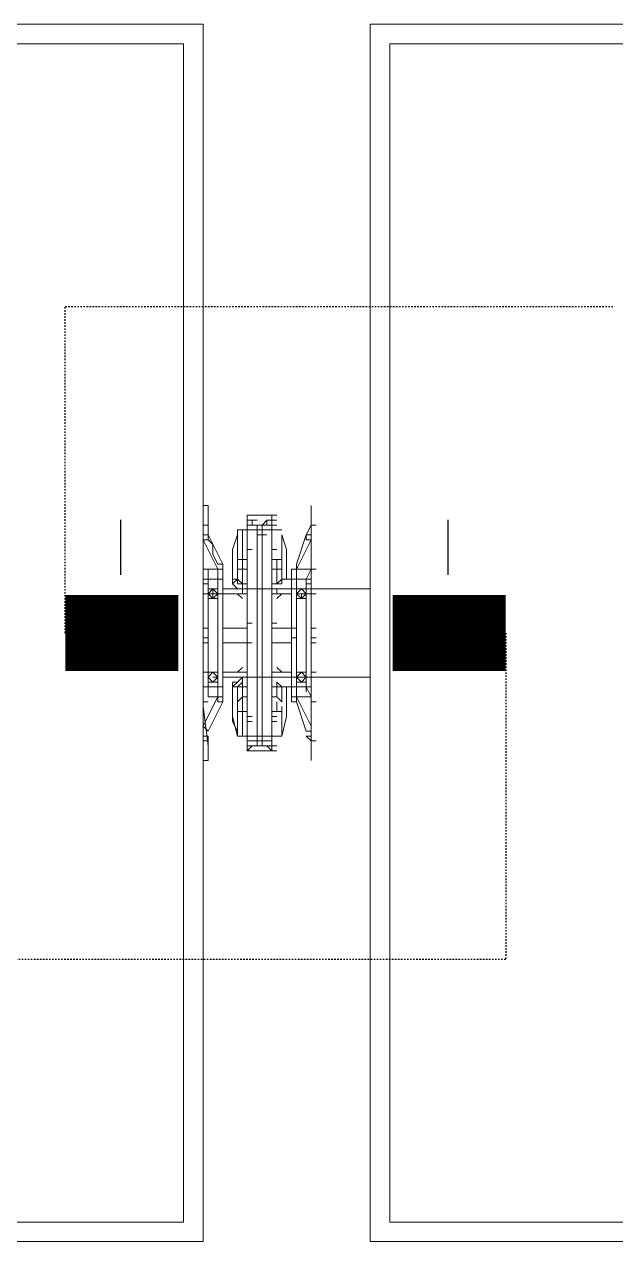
# Model space of a CAD drawing. Header units: feet. Extents: x -327 to 55127, y -2634 to 4121.
# Drawn here: x 5011.3 to 5050.3, y 3657.8 to 3738.1 of the extents above; entities that cross this region are included whole.
import ezdxf

# ---------------------------------------------------------------- set-up
doc = ezdxf.new("R2010")
doc.units = ezdxf.units.FT
doc.header["$MEASUREMENT"] = 0
doc.linetypes.add('HIDDEN', pattern=[0.375, 0.25, -0.125])
for name, color, linetype in [('E-HARN-COMP', 8, 'Continuous'), ('E-TRNK-CABL-NEG', 6, 'HIDDEN'), ('Polarity-Text', 7, 'Continuous')]:
    doc.layers.add(name, color=color, linetype=linetype)

# ---------------------------------------------------------------- blocks, each defined once
blk = doc.blocks.new('A$C47dfd34d')
at = {"lineweight": 5}
for points in [[(4.0715, 0.41332), (2.21824, 0.41332)], [(5.98142, 0.41332), (4.12817, 0.41332)], [(4.0765, 0.21999), (4.0765, 0.21832), (4.0765, 0.21999), (4.07483, 0.21832), (4.07483, 0.21999), (4.07483, 0.21832), (4.0765, 0.21999), (4.0765, 0.22166), (4.07483, 0.22166), (4.0765, 0.22166), (4.0765, 0.21999), (4.07483, 0.21999), (4.0765, 0.21999), (4.07483, 0.21999), (4.0765, 0.21999), (4.07483, 0.21999), (4.0765, 0.21999), (4.07483, 0.21999), (4.0765, 0.21999), (4.07483, 0.21999), (4.0765, 0.21999), (4.07483, 0.21999), (4.0765, 0.21999), (4.07483, 0.21999), (4.0765, 0.21999), (4.07483, 0.21999), (4.0765, 0.21999), (4.07483, 0.21999), (4.0765, 0.21999), (4.07483, 0.21999), (4.0765, 0.21999), (4.0765, 0.22166), (4.07483, 0.22166), (4.07317, 0.22166), (4.07317, 0.21999), (4.07317, 0.22166), (4.07483, 0.22166), (4.0765, 0.22166), (4.0765, 0.21999), (4.07483, 0.21999), (4.07317, 0.21999), (4.07317, 0.22166), (4.07483, 0.22166), (4.07317, 0.22166), (4.07317, 0.21999), (4.07483, 0.21999), (4.07483, 0.21832), (4.0765, 0.21999), (4.0765, 0.22166), (4.0765, 0.22499), (4.07817, 0.22499), (4.07817, 0.18833), (4.0765, 0.18833), (4.07817, 0.18833), (4.07817, 0.18333), (4.0765, 0.18333), (4.0765, 0.18499), (4.07317, 0.18499), (4.07317, 0.18666), (4.07317, 0.18833), (4.0715, 0.18833), (4.0715, 0.18666), (4.0715, 0.18833), (4.07317, 0.18833), (4.0715, 0.18833), (4.0715, 0.22332), (4.0715, 0.22499), (4.0715, 0.22332), (4.07317, 0.22332), (4.07317, 0.22166), (4.07317, 0.22332), (4.07317, 0.22499), (4.0715, 0.22499), (4.0715, 0.22666), (4.0715, 0.22499), (4.07317, 0.22499), (4.07317, 0.22832), (4.0765, 0.22832), (4.07817, 0.22832), (4.07817, 0.22999), (4.07317, 0.23999), (4.07317, 0.24332), (4.07317, 0.24999), (4.0715, 0.24999), (4.07317, 0.24999), (4.07317, 0.24332), (4.07317, 0.24999), (4.0715, 0.24999), (4.07317, 0.24999), (4.07317, 0.24332), (4.07317, 0.23999), (4.0715, 0.23999), (4.07317, 0.23999), (4.07317, 0.23832), (4.0715, 0.23832), (4.0765, 0.22832), (4.0765, 0.22666), (4.0765, 0.22499), (4.07317, 0.22499), (4.07317, 0.22332), (4.07317, 0.22166), (4.07317, 0.22332), (4.0715, 0.22332)], [(4.10817, 0.24999), (4.10817, 0.24332), (4.10983, 0.24332), (4.10817, 0.24332), (4.1065, 0.23999), (4.10317, 0.22999), (4.10317, 0.22832), (4.10317, 0.22666), (4.10317, 0.22499), (4.1065, 0.22499), (4.10817, 0.22832), (4.10317, 0.22832), (4.10317, 0.22999), (4.1065, 0.23999), (4.1065, 0.23832), (4.10817, 0.23832), (4.10317, 0.22832), (4.10317, 0.22499), (4.1065, 0.22499), (4.10817, 0.22832), (4.10317, 0.22832), (4.10817, 0.23832), (4.1065, 0.23832), (4.1065, 0.23999), (4.10817, 0.23999), (4.1065, 0.23999), (4.10817, 0.24332), (4.10817, 0.24999), (4.10817, 0.16333)], [(4.07817, 0.21999), (4.0865, 0.21999), (4.07817, 0.21999), (4.0865, 0.21999), (4.08483, 0.21999), (4.08483, 0.22166), (4.0865, 0.22166), (4.0865, 0.19166), (4.08983, 0.19166), (4.08983, 0.22166), (4.08983, 0.23999), (4.08983, 0.24332), (4.08817, 0.24332), (4.08817, 0.24499), (4.0865, 0.24499), (4.0865, 0.24666), (4.08817, 0.24666), (4.09483, 0.24666), (4.09483, 0.24499), (4.09483, 0.24666), (4.09483, 0.24499), (4.09317, 0.24499), (4.09317, 0.24332), (4.0915, 0.24332), (4.09317, 0.24332)], [(4.08483, 0.22499), (4.08483, 0.22332), (4.0865, 0.22332), (4.08483, 0.22332), (4.08483, 0.22166), (4.08317, 0.22166), (4.0815, 0.22332), (4.0815, 0.22499), (4.0815, 0.22666), (4.0815, 0.22832), (4.0815, 0.23499), (4.08317, 0.23999), (4.08317, 0.23832), (4.08317, 0.23666), (4.08317, 0.23166), (4.08317, 0.23999), (4.0815, 0.23499), (4.0815, 0.22499), (4.0815, 0.22666), (4.0815, 0.22499), (4.0815, 0.23499), (4.08317, 0.23999), (4.08317, 0.23166), (4.08317, 0.22999), (4.08317, 0.22832), (4.08483, 0.22832), (4.08483, 0.23166), (4.0865, 0.23166), (4.08483, 0.23166), (4.08317, 0.23166), (4.08317, 0.23999), (4.08317, 0.24166), (4.08483, 0.24166), (4.08483, 0.22832), (4.0865, 0.22832), (4.08483, 0.22832), (4.08483, 0.22332), (4.08317, 0.22332), (4.08317, 0.22999), (4.08317, 0.22832), (4.08483, 0.22832), (4.08483, 0.23166), (4.08483, 0.24166), (4.0865, 0.24166), (4.0865, 0.24332), (4.08817, 0.24332), (4.0865, 0.24332), (4.0865, 0.24499), (4.0865, 0.24666), (4.08817, 0.24666), (4.0865, 0.24666), (4.08817, 0.24666), (4.0865, 0.24666), (4.0865, 0.24499), (4.0865, 0.24666), (4.0865, 0.24499), (4.0865, 0.24332), (4.0865, 0.23499), (4.0865, 0.21166), (4.0865, 0.20832), (4.0865, 0.20999), (4.0865, 0.20832), (4.0865, 0.20999), (4.0865, 0.20832), (4.0865, 0.20999), (4.08817, 0.20999), (4.0865, 0.20999), (4.08817, 0.20999), (4.0865, 0.20999), (4.0865, 0.21166), (4.0865, 0.20999), (4.08817, 0.20999), (4.0865, 0.20999), (4.0865, 0.21166), (4.0865, 0.20999), (4.0865, 0.21166), (4.0865, 0.20999), (4.0865, 0.20832), (4.0865, 0.21166), (4.0865, 0.23499), (4.0865, 0.24332), (4.0865, 0.23499)], [(4.08317, 0.24166), (4.08483, 0.24166), (4.08317, 0.24166), (4.08483, 0.24166), (4.0865, 0.24166), (4.08983, 0.24166), (4.0915, 0.24166), (4.0915, 0.24332), (4.09317, 0.24499), (4.09483, 0.24499), (4.09483, 0.24666), (4.08817, 0.24666), (4.0865, 0.24666), (4.0865, 0.24499), (4.0865, 0.23499), (4.08817, 0.23499), (4.0865, 0.23499), (4.08817, 0.23499), (4.0865, 0.23499), (4.08817, 0.23499)], [(4.08483, 0.19166), (4.0865, 0.19166), (4.08483, 0.19166), (4.0865, 0.19166), (4.08483, 0.19166), (4.0865, 0.19166), (4.0865, 0.22166), (4.08983, 0.22166), (4.08983, 0.19166), (4.0865, 0.19166), (4.08483, 0.19166), (4.0865, 0.19166), (4.08483, 0.19166), (4.0865, 0.19166), (4.0865, 0.22166), (4.08983, 0.22166), (4.08983, 0.23999), (4.0915, 0.23999), (4.09317, 0.23999), (4.0915, 0.23999), (4.08983, 0.23999), (4.0915, 0.23999), (4.09317, 0.23999), (4.0915, 0.23999), (4.08983, 0.23999), (4.08983, 0.24332), (4.08817, 0.24332), (4.08817, 0.24499), (4.0865, 0.24499), (4.0865, 0.24666), (4.08817, 0.24666), (4.09483, 0.24666), (4.09483, 0.24499), (4.0965, 0.24499), (4.09483, 0.24499), (4.09483, 0.24666), (4.0965, 0.24666)], [(4.0915, 0.24332), (4.08983, 0.24332), (4.0915, 0.24332), (4.08983, 0.24332), (4.08817, 0.24332), (4.08983, 0.24332), (4.0915, 0.24332), (4.08983, 0.24332), (4.08817, 0.24332), (4.08983, 0.24332), (4.08817, 0.24332), (4.08817, 0.24499), (4.0865, 0.24499), (4.0865, 0.24666), (4.0865, 0.24499), (4.08817, 0.24499), (4.08817, 0.24332), (4.08983, 0.24332), (4.08983, 0.24166), (4.0865, 0.24166), (4.0865, 0.22166), (4.08483, 0.22166), (4.0865, 0.22166), (4.08483, 0.22166), (4.0865, 0.22166)], [(4.08983, 0.24499), (4.08817, 0.24499), (4.0865, 0.24499), (4.08817, 0.24499), (4.08817, 0.24332), (4.08817, 0.24499), (4.0865, 0.24499), (4.0865, 0.24666), (4.09317, 0.24666)], [(4.0865, 0.24666), (4.0865, 0.24499), (4.0865, 0.24666)], [(4.0865, 0.24666), (4.0865, 0.24499), (4.08817, 0.24499), (4.08983, 0.24499), (4.08817, 0.24499), (4.0865, 0.24499), (4.08817, 0.24499), (4.08817, 0.24332), (4.08983, 0.24332), (4.0915, 0.24332), (4.08983, 0.24332), (4.08817, 0.24332), (4.08983, 0.24332), (4.08817, 0.24332), (4.08983, 0.24332), (4.0915, 0.24332), (4.0915, 0.24166), (4.0915, 0.24332), (4.09317, 0.24499), (4.09483, 0.24499), (4.09483, 0.24666), (4.09483, 0.24499), (4.09483, 0.24332), (4.09483, 0.23499), (4.09483, 0.21166), (4.09483, 0.20832), (4.1015, 0.20832), (4.10317, 0.20832), (4.1015, 0.20832), (4.1015, 0.20499)], [(4.0915, 0.24166), (4.08983, 0.24166), (4.08983, 0.24332), (4.08817, 0.24332), (4.08817, 0.24499), (4.0865, 0.24499), (4.08817, 0.24499), (4.08817, 0.24332), (4.08983, 0.24332), (4.08983, 0.24166), (4.0915, 0.24166), (4.08983, 0.24166), (4.08983, 0.22166), (4.08983, 0.19166), (4.0865, 0.19166), (4.0865, 0.22166)], [(4.0865, 0.24499), (4.0865, 0.24499)], [(4.0865, 0.24499), (4.0865, 0.24499)], [(4.10317, 0.20499), (4.1015, 0.20499), (4.1015, 0.20832), (4.09483, 0.20832), (4.09483, 0.20999), (4.0965, 0.20999), (4.09483, 0.20999), (4.0965, 0.20999), (4.09483, 0.20999), (4.09483, 0.20832), (4.09483, 0.21166), (4.09483, 0.23499), (4.09483, 0.24332), (4.09317, 0.24332), (4.09483, 0.24332), (4.09317, 0.24332), (4.09317, 0.24499), (4.09483, 0.24499), (4.09483, 0.24332), (4.09483, 0.23499), (4.09483, 0.21166), (4.09483, 0.20999), (4.09483, 0.21166), (4.09483, 0.23499), (4.0965, 0.23499), (4.09483, 0.23499), (4.09483, 0.24332), (4.09317, 0.24332), (4.09483, 0.24332), (4.09317, 0.24332), (4.0915, 0.24332), (4.09317, 0.24332), (4.0915, 0.24332), (4.09317, 0.24332), (4.0915, 0.24332), (4.08983, 0.24332), (4.0915, 0.24332), (4.08983, 0.24332), (4.0915, 0.24332), (4.09317, 0.24332), (4.0915, 0.24332), (4.09317, 0.24332), (4.0915, 0.24332), (4.09317, 0.24332), (4.0915, 0.24332), (4.09317, 0.24332), (4.0915, 0.24332), (4.09317, 0.24332), (4.0915, 0.24332), (4.08983, 0.24332), (4.0915, 0.24332), (4.08983, 0.24332), (4.0915, 0.24332), (4.08983, 0.24332), (4.08817, 0.24332), (4.08983, 0.24332), (4.08817, 0.24332), (4.08983, 0.24332), (4.08983, 0.19166), (4.0865, 0.19166), (4.0865, 0.17166), (4.08983, 0.17166), (4.0915, 0.17166), (4.0915, 0.19166), (4.08983, 0.19166), (4.08983, 0.17166), (4.08983, 0.19166), (4.08983, 0.17166), (4.0865, 0.17166), (4.0865, 0.19166), (4.0865, 0.17166), (4.08983, 0.17166), (4.08983, 0.19166), (4.0915, 0.19166), (4.08983, 0.19166)], [(4.0865, 0.24499), (4.0865, 0.24499)], [(4.0865, 0.24499), (4.0865, 0.24499)], [(4.0865, 0.24499), (4.0865, 0.24499)], [(4.0865, 0.24332), (4.0865, 0.24499)], [(4.0865, 0.24499), (4.0865, 0.24499)], [(4.09483, 0.24499), (4.09483, 0.24499)], [(4.09483, 0.24499), (4.09483, 0.24499)], [(4.09483, 0.24499), (4.09483, 0.24499)], [(4.09483, 0.24499), (4.09483, 0.24499)], [(4.0715, 0.24332), (4.07317, 0.24332), (4.0715, 0.24332)], [(4.0715, 0.24332), (4.07317, 0.24332), (4.0715, 0.24332)], [(4.08317, 0.23999), (4.0815, 0.23499), (4.0815, 0.22499), (4.08317, 0.22499), (4.08317, 0.22999), (4.08317, 0.22332), (4.08483, 0.22332), (4.08483, 0.22832), (4.08483, 0.23166), (4.0865, 0.23166), (4.08317, 0.23166), (4.08317, 0.22999), (4.08317, 0.22332), (4.08483, 0.22332), (4.08483, 0.22832), (4.0865, 0.22832), (4.08483, 0.22832), (4.08317, 0.22832), (4.08317, 0.22999), (4.08317, 0.23166), (4.08483, 0.23166), (4.08483, 0.24166), (4.0865, 0.24166), (4.0865, 0.24332), (4.08817, 0.24332), (4.0865, 0.24332), (4.0865, 0.23499), (4.0865, 0.21166), (4.0865, 0.20832), (4.07817, 0.20832), (4.07817, 0.20499), (4.07817, 0.20832), (4.0865, 0.20832), (4.0865, 0.21166), (4.0865, 0.23499), (4.0865, 0.21166), (4.0865, 0.23499), (4.0865, 0.24332), (4.0865, 0.23499), (4.0865, 0.24332), (4.0865, 0.24166), (4.08483, 0.24166), (4.08483, 0.23166), (4.08317, 0.23166), (4.08317, 0.22999), (4.08317, 0.22832), (4.08483, 0.22832), (4.08483, 0.22332), (4.0865, 0.22332), (4.08483, 0.22332), (4.08317, 0.22499), (4.08483, 0.22332), (4.08317, 0.22499), (4.0815, 0.22499), (4.08317, 0.22499), (4.08483, 0.22332), (4.08317, 0.22499), (4.08483, 0.22332), (4.08483, 0.22499), (4.08483, 0.22332), (4.08317, 0.22499), (4.08483, 0.22332), (4.08317, 0.22499), (4.0815, 0.22332), (4.08317, 0.22166), (4.0865, 0.22166), (4.08483, 0.22166), (4.08483, 0.21999), (4.0865, 0.21999), (4.07817, 0.21999), (4.08317, 0.21999), (4.08483, 0.21832), (4.08317, 0.21999), (4.07817, 0.21999), (4.0765, 0.21999), (4.07483, 0.21999), (4.0765, 0.21999), (4.07483, 0.21999), (4.0765, 0.21999), (4.07483, 0.21999), (4.0765, 0.21999), (4.07483, 0.21999), (4.0765, 0.21999), (4.07483, 0.21999), (4.07317, 0.21999), (4.0715, 0.21999), (4.07317, 0.21999), (4.07317, 0.21832), (4.07483, 0.21832), (4.0765, 0.21832), (4.0765, 0.19333), (4.07483, 0.19333), (4.07317, 0.19333), (4.07317, 0.19166), (4.07483, 0.18999), (4.07317, 0.18999), (4.07317, 0.19166), (4.07317, 0.19333), (4.07483, 0.19333), (4.0765, 0.19333), (4.0765, 0.19166), (4.0765, 0.18999), (4.07483, 0.18999), (4.0765, 0.18999), (4.0765, 0.19166), (4.0765, 0.18999), (4.0765, 0.19166), (4.0765, 0.19333), (4.0765, 0.21832), (4.0765, 0.19333), (4.0765, 0.19166), (4.0765, 0.18999), (4.07483, 0.18999), (4.0765, 0.18999), (4.07483, 0.18999), (4.07317, 0.19166), (4.07317, 0.19333), (4.07483, 0.19333), (4.07317, 0.19333), (4.07483, 0.19333), (4.0765, 0.19333), (4.07483, 0.19333), (4.07317, 0.19333), (4.07317, 0.19166), (4.07317, 0.19333), (4.07317, 0.21832), (4.07317, 0.19333), (4.0715, 0.19333), (4.07317, 0.19333), (4.07317, 0.21832), (4.07317, 0.21999), (4.07317, 0.22166), (4.07483, 0.22166), (4.07317, 0.22166), (4.07317, 0.21999), (4.07317, 0.22166), (4.07483, 0.22166), (4.0765, 0.22166), (4.0765, 0.21999), (4.0765, 0.21832), (4.0765, 0.19333), (4.0765, 0.19166), (4.07483, 0.19166), (4.0765, 0.19166), (4.07483, 0.19166), (4.0765, 0.19166), (4.07483, 0.19166), (4.0765, 0.19166), (4.07483, 0.19166), (4.0765, 0.19166), (4.07483, 0.19166), (4.0765, 0.19166), (4.07483, 0.19166), (4.0765, 0.19166), (4.07483, 0.19166), (4.0765, 0.19166), (4.07483, 0.19166), (4.0765, 0.19166), (4.07483, 0.19166), (4.0765, 0.19166), (4.07483, 0.19166), (4.0765, 0.19166), (4.07483, 0.19166), (4.0765, 0.19166), (4.07483, 0.19166), (4.0765, 0.19166), (4.07483, 0.19166), (4.0765, 0.19166), (4.07483, 0.19166), (4.0765, 0.19166), (4.07483, 0.19166), (4.0765, 0.19166), (4.07483, 0.19166), (4.0765, 0.19166), (4.0765, 0.19333), (4.0765, 0.19166), (4.0765, 0.18999), (4.0765, 0.18833), (4.07817, 0.18833), (4.07817, 0.18333), (4.07817, 0.18499), (4.0765, 0.18499), (4.07317, 0.18499), (4.07317, 0.18833), (4.0765, 0.18833), (4.0765, 0.18499), (4.07317, 0.18499), (4.07317, 0.18833), (4.0715, 0.18833), (4.0715, 0.18666), (4.0715, 0.18833), (4.0715, 0.18666), (4.0715, 0.18833), (4.07317, 0.18833), (4.0715, 0.18833), (4.0715, 0.22332)], [(4.0715, 0.24332), (4.07317, 0.24332), (4.0715, 0.24332)], [(4.0715, 0.24332), (4.07317, 0.24332), (4.0715, 0.24332)], [(4.07317, 0.23999), (4.07317, 0.23999)], [(4.07317, 0.23999), (4.07317, 0.23999)], [(4.07317, 0.23999), (4.07317, 0.23999)], [(4.08817, 0.16833), (4.08983, 0.16833), (4.08817, 0.16833), (4.08983, 0.16833), (4.08817, 0.16833), (4.08983, 0.16833), (4.08817, 0.16833), (4.0865, 0.16833), (4.0865, 0.16999), (4.0865, 0.16833), (4.0865, 0.16999), (4.0865, 0.16833), (4.08817, 0.16833), (4.08983, 0.16833), (4.08817, 0.16833), (4.0865, 0.16833), (4.0865, 0.16999), (4.0865, 0.16833), (4.0865, 0.16666), (4.08817, 0.16833), (4.08983, 0.16833), (4.08983, 0.17166), (4.0915, 0.17166), (4.0915, 0.16833), (4.08983, 0.16833), (4.08817, 0.16833), (4.08983, 0.16833), (4.08817, 0.16833), (4.0865, 0.16666), (4.08817, 0.16833), (4.08983, 0.16833), (4.08817, 0.16833), (4.08983, 0.16833), (4.08817, 0.16833), (4.0865, 0.16833), (4.0865, 0.16999), (4.0865, 0.16833), (4.0865, 0.16666), (4.08817, 0.16833), (4.08983, 0.16833), (4.08983, 0.17166), (4.08983, 0.16999), (4.0915, 0.16999), (4.09317, 0.16999), (4.0915, 0.16999), (4.08983, 0.16999), (4.0915, 0.16999), (4.08983, 0.16999), (4.08817, 0.16999), (4.08983, 0.16999), (4.0915, 0.16999), (4.08983, 0.16999), (4.0915, 0.16999), (4.09317, 0.16999), (4.0915, 0.16999), (4.09317, 0.16999), (4.0915, 0.16999), (4.08983, 0.16999), (4.08983, 0.17166), (4.0915, 0.17166), (4.0915, 0.19166), (4.08983, 0.19166), (4.08983, 0.22166), (4.0915, 0.22166), (4.08983, 0.22166), (4.08983, 0.23999), (4.08983, 0.24332), (4.08817, 0.24332), (4.0865, 0.24332), (4.08817, 0.24332), (4.08983, 0.24332), (4.08983, 0.23999), (4.08983, 0.22166), (4.0915, 0.22166), (4.08983, 0.22166)], [(4.0865, 0.24332), (4.0865, 0.22166)], [(4.0865, 0.24332), (4.08817, 0.24332)], [(4.0865, 0.24332), (4.08817, 0.24332)], [(4.08817, 0.24332), (4.08983, 0.24332)], [(4.08817, 0.24332), (4.08983, 0.24332)], [(4.09483, 0.21999), (4.1015, 0.21999), (4.09483, 0.21999), (4.0965, 0.21999), (4.0965, 0.22166), (4.09483, 0.22166), (4.0965, 0.22166), (4.09817, 0.22166), (4.0965, 0.22166), (4.09483, 0.22166), (4.09483, 0.19166), (4.0915, 0.19166), (4.08983, 0.19166), (4.08983, 0.22166), (4.0915, 0.22166), (4.0915, 0.24166), (4.09483, 0.24166), (4.09483, 0.22166), (4.0915, 0.22166), (4.0915, 0.19166), (4.08983, 0.19166), (4.08983, 0.17166), (4.08983, 0.16999), (4.0915, 0.16999), (4.09317, 0.16999), (4.0915, 0.16999), (4.08983, 0.16999), (4.0915, 0.16999), (4.09317, 0.16999), (4.0915, 0.16999), (4.08983, 0.16999), (4.08983, 0.17166), (4.0915, 0.17166), (4.09317, 0.17166), (4.0915, 0.17166), (4.09317, 0.17166), (4.0915, 0.17166)], [(4.09483, 0.24166), (4.09817, 0.24166), (4.09483, 0.24166), (4.09483, 0.24332), (4.0965, 0.24332), (4.09483, 0.24332), (4.0965, 0.24332), (4.09483, 0.24332), (4.0965, 0.24332), (4.09483, 0.24332), (4.09483, 0.24166), (4.09483, 0.23166), (4.09817, 0.23166), (4.09817, 0.23999), (4.09983, 0.23499), (4.09983, 0.22499)], [(4.1015, 0.22499), (4.09983, 0.22499), (4.09983, 0.23499), (4.09817, 0.23999), (4.09817, 0.23166), (4.09483, 0.23166), (4.09483, 0.24166), (4.0965, 0.24166)], [(4.0965, 0.23999), (4.0965, 0.23999)], [(4.0965, 0.23999), (4.0965, 0.23999)], [(4.10817, 0.24332), (4.10817, 0.24332)], [(4.10817, 0.23999), (4.10817, 0.23999)], [(4.10817, 0.23999), (4.10817, 0.23999)], [(4.0815, 0.22499), (4.0815, 0.23499), (4.0815, 0.22499), (4.0815, 0.22666)], [(4.08317, 0.23499), (4.08317, 0.23499)], [(4.08317, 0.23499), (4.08317, 0.23499)], [(4.08317, 0.23499), (4.08317, 0.23499)], [(4.0865, 0.23499), (4.0865, 0.20999), (4.0865, 0.23499)], [(4.09483, 0.23166), (4.0965, 0.23166)], [(4.09483, 0.23166), (4.0965, 0.23166)], [(4.09817, 0.23499), (4.09817, 0.23499)], [(4.09817, 0.23499), (4.09817, 0.23499)], [(4.09817, 0.22999), (4.09817, 0.22499)], [(4.09817, 0.22999), (4.09817, 0.22499)], [(4.1015, 0.18833), (4.1015, 0.22499), (4.10317, 0.22499), (4.1015, 0.22499), (4.1015, 0.22832), (4.1015, 0.22499), (4.10317, 0.22499), (4.1015, 0.22499), (4.1015, 0.18833), (4.10317, 0.18833), (4.10317, 0.18999), (4.10317, 0.19166), (4.10317, 0.18999), (4.10317, 0.18833), (4.1015, 0.18833), (4.1015, 0.18333), (4.10317, 0.18333), (4.1015, 0.18333), (4.1015, 0.18499), (4.10317, 0.18499), (4.10817, 0.17499), (4.10817, 0.17333), (4.1065, 0.17333), (4.10317, 0.18333), (4.10317, 0.18499), (4.10317, 0.18833), (4.1065, 0.18833), (4.10817, 0.18833), (4.10817, 0.22332), (4.1065, 0.22332), (4.10817, 0.22332), (4.10817, 0.22499), (4.10817, 0.22332), (4.10817, 0.18833), (4.1065, 0.18833), (4.1065, 0.18999), (4.1065, 0.18833), (4.1065, 0.18666), (4.1065, 0.18833), (4.10817, 0.18499), (4.10317, 0.18499), (4.1015, 0.18499), (4.1015, 0.18333), (4.1015, 0.18833), (4.10317, 0.18833), (4.1015, 0.18833), (4.09983, 0.18833), (4.09983, 0.17833), (4.09983, 0.18833)], [(4.07317, 0.18833), (4.07317, 0.18999), (4.07317, 0.18833), (4.0765, 0.18833), (4.0765, 0.18499), (4.0715, 0.17499), (4.07317, 0.17333), (4.07817, 0.18333), (4.0765, 0.18333), (4.0765, 0.18499), (4.07317, 0.18499), (4.07317, 0.18833), (4.0765, 0.18833), (4.0765, 0.18499), (4.07817, 0.18499), (4.07817, 0.18333), (4.07817, 0.18833), (4.0765, 0.18833), (4.07817, 0.18833), (4.07817, 0.22499), (4.0765, 0.22499), (4.0765, 0.22166), (4.0765, 0.22499), (4.07817, 0.22499), (4.07817, 0.18833), (4.0765, 0.18833), (4.0765, 0.18999), (4.07483, 0.18999)], [(4.0765, 0.22499), (4.0765, 0.22499)], [(4.0765, 0.22499), (4.0765, 0.22499)], [(4.0765, 0.22499), (4.0765, 0.22499)], [(4.07817, 0.22499), (4.07817, 0.22499)], [(4.07817, 0.22499), (4.07817, 0.22499)], [(4.07817, 0.22499), (4.07817, 0.22499)], [(4.0965, 0.22332), (4.09817, 0.22332), (4.09817, 0.22499)], [(4.0965, 0.22332), (4.09817, 0.22332), (4.09817, 0.22499)], [(4.0965, 0.22332), (4.09817, 0.22499)], [(4.0965, 0.22332), (4.09817, 0.22499)], [(4.1015, 0.22499), (4.1015, 0.22499)], [(4.1015, 0.22499), (4.1015, 0.22499)], [(4.10317, 0.22499), (4.10317, 0.22499)], [(4.07317, 0.22166), (4.07317, 0.22166)], [(4.07317, 0.22166), (4.07317, 0.22166)], [(4.07317, 0.22166), (4.07317, 0.22166)], [(4.07317, 0.22166), (4.07317, 0.22166)], [(4.07317, 0.21999), (4.07317, 0.21999)], [(4.07317, 0.21999), (4.07317, 0.21999)], [(4.07317, 0.21999), (4.07317, 0.21999)], [(4.07317, 0.21999), (4.07317, 0.21999)], [(4.07483, 0.22166), (4.07483, 0.22166)], [(4.07483, 0.22166), (4.07483, 0.22166)], [(4.07483, 0.22166), (4.07483, 0.22166)], [(4.07483, 0.22166), (4.0765, 0.22166)], [(4.07483, 0.22166), (4.07483, 0.22166)], [(4.0765, 0.22166), (4.07483, 0.22166)], [(4.07483, 0.22166), (4.07483, 0.22166)], [(4.0765, 0.22166), (4.0765, 0.22166)], [(4.0765, 0.22166), (4.0765, 0.22166)], [(4.0765, 0.22166), (4.0765, 0.22166)], [(4.0765, 0.22166), (4.0765, 0.22166)], [(4.0765, 0.21999), (4.0765, 0.21999)], [(4.0765, 0.21999), (4.0765, 0.21999)], [(4.0765, 0.21999), (4.0765, 0.21999)], [(4.0765, 0.21999), (4.0765, 0.21999)], [(4.07817, 0.22166), (4.0865, 0.22166)], [(4.0865, 0.22166), (4.07817, 0.22166)], [(4.0865, 0.17666), (4.0865, 0.20166), (4.0865, 0.20333), (4.08817, 0.20333), (4.0865, 0.20333), (4.08817, 0.20333), (4.0865, 0.20333), (4.08817, 0.20333), (4.0865, 0.20333), (4.08817, 0.20333), (4.0865, 0.20333), (4.08817, 0.20333), (4.0865, 0.20333), (4.08817, 0.20333), (4.0865, 0.20333), (4.0865, 0.20166), (4.0865, 0.20333), (4.07817, 0.20333), (4.0865, 0.20333), (4.07817, 0.20333), (4.0865, 0.20333), (4.08817, 0.20333), (4.0865, 0.20333), (4.08817, 0.20333), (4.0865, 0.20333), (4.08817, 0.20333), (4.0865, 0.20333), (4.08817, 0.20333), (4.0865, 0.20333), (4.08817, 0.20333), (4.0865, 0.20333), (4.08817, 0.20333), (4.0865, 0.20333), (4.0865, 0.20166), (4.0865, 0.19999), (4.0865, 0.20166), (4.0865, 0.19999), (4.0865, 0.17833), (4.08817, 0.17833), (4.0865, 0.17833), (4.0865, 0.19999), (4.0865, 0.17833), (4.0865, 0.17666), (4.0865, 0.17999), (4.0865, 0.19499), (4.0865, 0.19833), (4.0865, 0.19999), (4.0865, 0.20166), (4.0865, 0.19999), (4.0865, 0.20333), (4.0865, 0.16666), (4.08817, 0.16833), (4.08983, 0.16833), (4.08983, 0.22166), (4.0915, 0.22166), (4.0915, 0.19166), (4.09483, 0.19166), (4.0965, 0.19166), (4.09483, 0.19166), (4.0965, 0.19166), (4.09817, 0.19166), (4.1015, 0.19166)], [(4.12817, 0.19166), (4.09483, 0.19166), (4.09483, 0.17166), (4.0915, 0.17166), (4.0915, 0.19166), (4.09483, 0.19166), (4.09483, 0.22166), (4.12817, 0.22166)], [(4.1015, 0.21999), (4.09817, 0.21999), (4.0965, 0.21832)], [(4.09983, 0.22166), (4.09983, 0.22166)], [(4.10483, 0.22166), (4.10317, 0.22166), (4.10317, 0.21999)], [(4.10817, 0.21999), (4.1065, 0.21999), (4.1065, 0.22166), (4.10483, 0.22166), (4.10317, 0.22166), (4.10317, 0.21999)], [(4.10483, 0.21999), (4.1065, 0.21999), (4.1065, 0.22166), (4.10483, 0.22166), (4.10317, 0.22166), (4.10317, 0.21999)], [(4.10317, 0.22166), (4.10317, 0.22166)], [(4.10317, 0.22166), (4.10317, 0.22166)], [(4.10483, 0.21999), (4.10483, 0.21832), (4.10317, 0.21999)], [(4.10317, 0.21999), (4.10317, 0.21832)], [(4.10317, 0.21999), (4.10317, 0.21999)], [(4.10317, 0.21999), (4.10483, 0.21999)], [(4.10483, 0.21999), (4.10483, 0.21832), (4.10317, 0.21999)], [(4.10317, 0.21999), (4.10317, 0.21999)], [(4.10483, 0.22166), (4.1065, 0.22166), (4.1065, 0.21999)], [(4.10483, 0.22166), (4.10483, 0.22166)], [(4.10483, 0.22166), (4.10483, 0.22166)], [(4.10483, 0.21999), (4.1065, 0.21999)], [(4.10483, 0.21999), (4.1065, 0.21999)], [(4.10483, 0.21999), (4.1065, 0.21999)], [(4.10483, 0.21999), (4.1065, 0.21999)], [(4.10483, 0.21999), (4.1065, 0.21999)], [(4.10483, 0.21999), (4.1065, 0.21999)], [(4.10483, 0.21999), (4.1065, 0.21999)], [(4.10483, 0.21999), (4.1065, 0.21999)], [(4.10483, 0.21999), (4.1065, 0.21999)], [(4.10483, 0.21999), (4.1065, 0.21999)], [(4.10483, 0.21999), (4.1065, 0.21999)], [(4.10483, 0.21999), (4.1065, 0.21999)], [(4.10483, 0.21999), (4.1065, 0.21999)], [(4.10483, 0.21999), (4.1065, 0.21999)], [(4.10483, 0.21999), (4.1065, 0.21999)], [(4.1065, 0.22166), (4.1065, 0.22166)], [(4.1065, 0.22166), (4.1065, 0.22166)], [(4.1065, 0.21999), (4.1065, 0.21999)], [(4.1065, 0.21832), (4.1065, 0.21999)], [(4.1065, 0.21999), (4.1065, 0.21999)], [(4.07317, 0.21832), (4.07317, 0.21832)], [(4.07317, 0.21832), (4.07317, 0.21832)], [(4.07317, 0.21832), (4.07317, 0.21832)], [(4.07317, 0.21832), (4.07317, 0.21832)], [(4.07483, 0.21832), (4.07483, 0.21832)], [(4.07483, 0.21832), (4.07483, 0.21832)], [(4.07483, 0.21832), (4.07483, 0.21832)], [(4.07483, 0.21832), (4.07483, 0.21832)], [(4.0765, 0.21832), (4.0765, 0.21832)], [(4.0765, 0.21832), (4.0765, 0.21832)], [(4.0765, 0.21832), (4.0765, 0.21832)], [(4.0765, 0.21832), (4.0765, 0.21832)], [(4.09983, 0.21832), (4.09983, 0.21832)], [(4.10317, 0.21832), (4.10483, 0.21832)], [(4.10317, 0.21832), (4.10317, 0.21832)], [(4.10317, 0.21832), (4.10317, 0.21832)], [(4.10483, 0.21832), (4.1065, 0.21832)], [(4.10483, 0.21832), (4.10483, 0.21832)], [(4.10483, 0.21832), (4.10483, 0.21832)], [(4.1065, 0.21832), (4.1065, 0.21832)], [(4.1065, 0.21832), (4.1065, 0.21832)], [(4.0715, 0.20832), (4.07317, 0.20832)], [(4.0715, 0.20832), (4.07317, 0.20832)], [(4.0715, 0.20832), (4.07317, 0.20832)], [(4.0715, 0.20832), (4.07317, 0.20832)], [(4.0865, 0.20999), (4.08817, 0.20999)], [(4.0865, 0.20999), (4.08817, 0.20999)], [(4.0865, 0.20832), (4.0865, 0.20999)], [(4.0865, 0.20832), (4.0865, 0.20999)], [(4.0865, 0.20999), (4.08817, 0.20999)], [(4.09483, 0.20999), (4.0965, 0.20999)], [(4.09483, 0.20999), (4.0965, 0.20999)], [(4.0865, 0.20333), (4.0865, 0.19999)], [(4.0865, 0.20333), (4.0865, 0.19999)], [(4.0865, 0.20333), (4.0865, 0.19999)], [(4.0865, 0.20333), (4.0865, 0.19999)], [(4.09483, 0.20333), (4.09483, 0.19999), (4.09483, 0.17833), (4.0965, 0.17833), (4.09483, 0.17833), (4.09483, 0.19999), (4.09483, 0.20333), (4.09483, 0.19999), (4.09483, 0.20166), (4.09483, 0.19999), (4.09483, 0.20333), (4.1015, 0.20333), (4.09483, 0.20333), (4.0965, 0.20333), (4.09483, 0.20333), (4.0965, 0.20333), (4.09483, 0.20333), (4.0965, 0.20333), (4.09483, 0.20333), (4.0965, 0.20333), (4.09483, 0.20333), (4.0965, 0.20333), (4.09483, 0.20333), (4.0965, 0.20333), (4.09483, 0.20333), (4.0965, 0.20333), (4.09483, 0.20333), (4.09483, 0.17666), (4.0965, 0.17666), (4.09483, 0.17666), (4.09483, 0.20333), (4.0965, 0.20333)], [(4.0965, 0.19499), (4.09817, 0.19333)], [(4.07317, 0.19333), (4.07317, 0.19333)], [(4.07317, 0.18666), (4.07317, 0.18833), (4.07317, 0.18999), (4.07483, 0.18999), (4.07317, 0.19166), (4.07317, 0.19333), (4.07483, 0.19333), (4.0765, 0.19333), (4.07483, 0.19333)], [(4.07317, 0.19333), (4.07317, 0.19333)], [(4.07317, 0.19333), (4.07317, 0.19333)], [(4.07317, 0.19333), (4.07317, 0.19333)], [(4.07317, 0.19166), (4.07317, 0.19166)], [(4.07317, 0.19166), (4.07317, 0.19166)], [(4.07317, 0.19166), (4.07317, 0.19166)], [(4.07317, 0.19166), (4.07317, 0.19166)], [(4.07483, 0.19333), (4.07483, 0.19333)], [(4.07483, 0.19333), (4.07483, 0.19333)], [(4.07483, 0.19333), (4.07483, 0.19333)], [(4.07483, 0.19333), (4.07483, 0.19333)], [(4.07483, 0.19333), (4.07483, 0.19333)], [(4.0765, 0.19333), (4.0765, 0.19333)], [(4.0765, 0.19333), (4.0765, 0.19333)], [(4.0765, 0.19333), (4.0765, 0.19333)], [(4.0765, 0.19333), (4.0765, 0.19333)], [(4.0765, 0.19166), (4.0765, 0.19166)], [(4.0765, 0.19166), (4.0765, 0.19166)], [(4.0765, 0.19166), (4.0765, 0.19166)], [(4.0765, 0.19166), (4.0765, 0.19166)], [(4.08983, 0.16833), (4.08983, 0.17166), (4.08983, 0.19166), (4.08983, 0.17166), (4.0865, 0.17166), (4.0865, 0.19166), (4.07817, 0.19166), (4.08317, 0.19166), (4.07817, 0.19166), (4.0865, 0.19166), (4.08483, 0.19166), (4.08317, 0.18999), (4.0815, 0.18833), (4.08317, 0.18833), (4.08317, 0.18333)], [(4.08817, 0.16999), (4.0865, 0.16999), (4.08817, 0.16999), (4.08983, 0.16999), (4.08817, 0.16999), (4.08983, 0.16999), (4.08817, 0.16999), (4.0865, 0.16999), (4.0865, 0.17166), (4.08483, 0.17166), (4.08317, 0.17166), (4.08317, 0.17333), (4.0815, 0.17666), (4.0815, 0.17833), (4.0815, 0.17999), (4.0815, 0.18666), (4.0815, 0.18833), (4.0815, 0.18999), (4.08317, 0.18999), (4.08483, 0.19166), (4.08483, 0.18999), (4.08483, 0.18833), (4.0865, 0.18833), (4.08483, 0.18833), (4.08483, 0.18999), (4.08317, 0.18833), (4.08483, 0.18999), (4.08317, 0.18833)], [(4.0865, 0.19166), (4.08483, 0.19166), (4.0865, 0.19166)], [(4.0915, 0.16833), (4.09317, 0.16833), (4.0915, 0.16833), (4.09317, 0.16833), (4.0915, 0.16833), (4.09317, 0.16833), (4.09483, 0.16666), (4.09317, 0.16833), (4.09483, 0.16666), (4.0965, 0.16666), (4.09483, 0.16666), (4.09483, 0.16833), (4.09483, 0.17833), (4.09483, 0.16833), (4.09483, 0.17833), (4.09483, 0.16833), (4.0965, 0.16833), (4.09483, 0.16833), (4.09317, 0.16833), (4.0915, 0.16833), (4.09317, 0.16833), (4.0915, 0.16833), (4.08983, 0.16833), (4.0915, 0.16833), (4.08983, 0.16833), (4.0915, 0.16833), (4.0915, 0.17166), (4.09483, 0.17166), (4.09483, 0.19166), (4.0965, 0.19166), (4.09817, 0.19166), (4.0965, 0.19166)], [(4.10317, 0.19333), (4.10317, 0.19333)], [(4.10317, 0.19333), (4.10317, 0.19333)], [(4.10317, 0.19166), (4.10317, 0.19166)], [(4.10317, 0.19166), (4.10317, 0.19166)], [(4.10483, 0.19333), (4.10483, 0.19333)], [(4.10483, 0.19333), (4.10483, 0.19333)], [(4.1065, 0.19333), (4.1065, 0.19333)], [(4.1065, 0.19333), (4.1065, 0.19333)], [(4.1065, 0.19166), (4.1065, 0.19166)], [(4.1065, 0.19166), (4.1065, 0.19166)], [(4.0715, 0.18666), (4.0715, 0.18833)], [(4.07317, 0.18999), (4.07317, 0.18999)], [(4.07317, 0.18999), (4.07317, 0.18999)], [(4.07317, 0.18999), (4.07317, 0.18999)], [(4.07317, 0.18999), (4.07317, 0.18999)], [(4.07483, 0.18999), (4.07483, 0.18999)], [(4.07483, 0.18999), (4.07483, 0.18999)], [(4.07483, 0.18999), (4.07483, 0.18999)], [(4.07483, 0.18999), (4.07483, 0.18999)], [(4.0765, 0.18999), (4.0765, 0.18999)], [(4.0765, 0.18999), (4.0765, 0.18999)], [(4.0765, 0.18999), (4.0765, 0.18999)], [(4.0765, 0.18999), (4.0765, 0.18999)], [(4.0765, 0.18833), (4.0765, 0.18833)], [(4.0765, 0.18833), (4.0765, 0.18833)], [(4.0765, 0.18833), (4.0765, 0.18833)], [(4.07817, 0.18833), (4.07817, 0.18833)], [(4.07817, 0.18833), (4.07817, 0.18833)], [(4.07817, 0.18833), (4.07817, 0.18833)], [(4.0815, 0.18833), (4.0815, 0.17833), (4.0815, 0.18833), (4.08317, 0.18833), (4.08483, 0.18999), (4.08317, 0.18833), (4.08483, 0.18999), (4.08317, 0.18833), (4.08483, 0.18999), (4.08483, 0.18833), (4.08483, 0.18999), (4.08317, 0.18833), (4.08483, 0.18999)], [(4.0815, 0.18666), (4.0815, 0.18833), (4.0815, 0.17833), (4.0815, 0.18833), (4.0815, 0.18666), (4.0815, 0.18833), (4.0815, 0.17833), (4.0815, 0.18833), (4.0815, 0.17833), (4.08317, 0.17166), (4.08317, 0.17999), (4.08317, 0.18166), (4.08317, 0.17999), (4.08483, 0.17999), (4.08483, 0.18333)], [(4.0865, 0.18499), (4.08483, 0.18499), (4.08483, 0.18833), (4.08317, 0.18833), (4.08317, 0.18666)], [(4.08317, 0.18333), (4.08317, 0.18666)], [(4.08317, 0.18333), (4.08317, 0.18666)], [(4.08483, 0.18833), (4.08483, 0.18499)], [(4.08483, 0.18833), (4.08483, 0.18499)], [(4.1015, 0.18833), (4.1015, 0.18833)], [(4.1015, 0.18833), (4.1015, 0.18833)], [(4.10317, 0.18999), (4.10317, 0.18999)], [(4.10317, 0.18999), (4.10317, 0.18999)], [(4.10317, 0.18833), (4.10317, 0.18833)], [(4.10317, 0.18833), (4.10317, 0.18833)], [(4.10483, 0.18999), (4.10483, 0.18999)], [(4.10483, 0.18999), (4.10483, 0.18999)], [(4.1065, 0.18999), (4.1065, 0.18999)], [(4.1065, 0.18999), (4.1065, 0.18999)], [(4.08483, 0.18499), (4.08317, 0.18333)], [(4.0865, 0.16999), (4.0865, 0.17166), (4.0865, 0.16999), (4.0865, 0.17166), (4.08483, 0.17166), (4.0865, 0.17166), (4.08483, 0.17166), (4.08483, 0.18499), (4.08317, 0.18333), (4.08317, 0.18166), (4.08317, 0.17999), (4.08483, 0.17999), (4.0865, 0.17999), (4.08483, 0.17999), (4.08483, 0.17166), (4.08317, 0.17166), (4.08317, 0.17999), (4.08317, 0.18166)], [(4.08483, 0.18499), (4.08317, 0.18333)], [(4.08483, 0.18499), (4.0865, 0.18499)], [(4.0715, 0.18166), (4.07317, 0.16833)], [(4.08317, 0.17833), (4.08317, 0.17833)], [(4.08317, 0.17833), (4.08317, 0.17833)], [(4.08317, 0.17833), (4.08317, 0.17833)], [(4.0865, 0.16833), (4.0865, 0.17833), (4.0865, 0.16833), (4.08817, 0.16833), (4.0865, 0.16666), (4.08817, 0.16666), (4.0865, 0.16666), (4.0865, 0.16833), (4.08817, 0.16833), (4.0865, 0.16666), (4.08817, 0.16666), (4.0865, 0.16666), (4.08817, 0.16666), (4.0865, 0.16666), (4.08817, 0.16833), (4.0865, 0.16833), (4.0865, 0.17833), (4.0865, 0.16833), (4.0865, 0.17833), (4.0865, 0.16833), (4.0865, 0.17833), (4.08817, 0.17833)], [(4.09817, 0.17833), (4.09817, 0.17833)], [(4.09817, 0.17833), (4.09817, 0.17833)], [(4.07317, 0.17166), (4.0715, 0.17166), (4.0715, 0.17333)], [(4.07317, 0.17166), (4.0715, 0.17166), (4.0715, 0.17333)], [(4.0715, 0.16999), (4.07317, 0.16999), (4.0715, 0.16999)], [(4.0715, 0.16999), (4.07317, 0.16999), (4.0715, 0.16999)], [(4.0715, 0.16999), (4.07317, 0.16999), (4.0715, 0.16999)], [(4.07317, 0.17333), (4.07317, 0.17333)], [(4.07317, 0.17333), (4.07317, 0.17333)], [(4.07317, 0.17333), (4.07317, 0.17333)], [(4.07317, 0.17333), (4.07317, 0.17333)], [(4.07317, 0.16999), (4.07317, 0.16999)], [(4.07317, 0.16999), (4.07317, 0.16999)], [(4.07317, 0.16999), (4.07317, 0.16999)], [(4.07317, 0.16666), (4.07317, 0.16833), (4.07317, 0.16999)], [(4.08317, 0.17166), (4.08317, 0.17166)], [(4.08317, 0.17166), (4.08317, 0.17166)], [(4.09483, 0.17166), (4.09483, 0.16999), (4.09317, 0.16999), (4.09483, 0.16999), (4.09483, 0.16833), (4.0965, 0.16833), (4.09483, 0.16833), (4.09317, 0.16833), (4.09483, 0.16666), (4.08817, 0.16666), (4.08983, 0.16666)], [(4.08983, 0.16999), (4.0915, 0.16999)], [(4.08983, 0.16999), (4.0915, 0.16999)], [(4.0915, 0.16999), (4.09317, 0.16999)], [(4.0965, 0.17166), (4.09483, 0.17166), (4.09483, 0.16999), (4.09483, 0.16833), (4.09483, 0.16666), (4.0965, 0.16666), (4.09483, 0.16666), (4.09317, 0.16666), (4.09483, 0.16666)], [(4.09317, 0.16999), (4.09483, 0.16999)], [(4.09317, 0.16999), (4.09483, 0.16999)], [(4.0965, 0.17166), (4.0965, 0.17166)], [(4.0965, 0.17166), (4.0965, 0.17166)], [(4.10817, 0.17333), (4.10817, 0.17333)], [(4.10817, 0.17333), (4.10817, 0.17333)], [(4.10817, 0.16999), (4.10817, 0.16999)], [(4.07317, 0.16666), (4.07317, 0.16666)], [(4.0865, 0.16833), (4.0865, 0.16833)], [(4.0865, 0.16833), (4.0865, 0.16833)], [(4.0865, 0.16833), (4.0865, 0.16833)], [(4.0865, 0.16833), (4.0865, 0.16833)], [(4.0865, 0.16666), (4.0865, 0.16666)], [(4.0865, 0.16666), (4.0865, 0.16666)], [(4.09317, 0.16666), (4.0865, 0.16666), (4.08817, 0.16666), (4.0865, 0.16666)], [(4.0865, 0.16666), (4.0865, 0.16666)], [(4.08983, 0.16833), (4.08817, 0.16833), (4.08983, 0.16833)], [(4.09483, 0.16833), (4.09483, 0.16833)], [(4.09483, 0.16833), (4.09483, 0.16833)], [(4.09483, 0.16666), (4.09483, 0.16666)], [(4.09483, 0.16666), (4.09483, 0.16666)]]:
    blk.add_lwpolyline(points, dxfattribs=at)
for points in [[(3.86651, 0), (3.86651, 0.41332), (4.0715, 0.41332), (4.0715, 0)], [(4.12817, 0.41332), (4.12817, 0), (4.33316, 0), (4.33316, 0.41332)], [(4.12817, 0), (4.12817, 0.41332)], [(3.87484, 0.00667), (3.87484, 0.40665), (4.06483, 0.40665), (4.06483, 0.00667)], [(4.32649, 0.40665), (4.32649, 0.00667), (4.13483, 0.00667), (4.13483, 0.40665)], [(4.13483, 0.00667), (4.13483, 0.40665)], [(4.0765, 0.22499), (4.07817, 0.22499), (4.07817, 0.22832), (4.0765, 0.22832), (4.0765, 0.22666), (4.0765, 0.22832), (4.0715, 0.23832), (4.07317, 0.23832), (4.07317, 0.23999), (4.07317, 0.23832), (4.07483, 0.23666), (4.07483, 0.23332), (4.0765, 0.22999), (4.07817, 0.22999), (4.07817, 0.22832), (4.0765, 0.22832), (4.07317, 0.22832), (4.07317, 0.22499), (4.0765, 0.22499), (4.0765, 0.22666), (4.0765, 0.22832), (4.07817, 0.22832), (4.07817, 0.22999), (4.07317, 0.23999), (4.0715, 0.23999), (4.07317, 0.23999), (4.07317, 0.24332), (4.07317, 0.23999), (4.07317, 0.23832), (4.0715, 0.23832), (4.0765, 0.22832), (4.0765, 0.22666), (4.0765, 0.22499), (4.07317, 0.22499), (4.07317, 0.22332), (4.0715, 0.22332), (4.0715, 0.22499), (4.0715, 0.22332), (4.0715, 0.18833), (4.07317, 0.18833), (4.0715, 0.18833), (4.0715, 0.22332), (4.07317, 0.22332), (4.07317, 0.22499), (4.0765, 0.22499), (4.0765, 0.22666), (4.0765, 0.22832), (4.07817, 0.22832), (4.07817, 0.22999), (4.07817, 0.22499)], [(4.07317, 0.22832), (4.07317, 0.22499), (4.0715, 0.22499), (4.0715, 0.22666), (4.0715, 0.22499), (4.07317, 0.22499), (4.07317, 0.22832), (4.0765, 0.22832), (4.0715, 0.23832), (4.07317, 0.23832), (4.07317, 0.23999), (4.07817, 0.22999), (4.07817, 0.22832), (4.0765, 0.22832), (4.07317, 0.22832), (4.0715, 0.22832), (4.0715, 0.22999), (4.0715, 0.22832), (4.07317, 0.22832), (4.0715, 0.22832), (4.0715, 0.22999), (4.0715, 0.22832)], [(4.08983, 0.24166), (4.08983, 0.22166), (4.0865, 0.22166), (4.0865, 0.24166)], [(4.08983, 0.24166), (4.08983, 0.22166), (4.0865, 0.22166), (4.0865, 0.24166)], [(4.0915, 0.22166), (4.0915, 0.24166), (4.09483, 0.24166), (4.09483, 0.22166)], [(4.0815, 0.23499), (4.0815, 0.22499)], [(4.08817, 0.23499), (4.0865, 0.23499)], [(4.0965, 0.23499), (4.09483, 0.23499)], [(4.0965, 0.22832), (4.0965, 0.22332), (4.09483, 0.22332), (4.0965, 0.22332), (4.0965, 0.22832), (4.0965, 0.23166), (4.0965, 0.22832), (4.09817, 0.22832), (4.09817, 0.22999), (4.09817, 0.23166), (4.09817, 0.22999), (4.09817, 0.22832), (4.0965, 0.22832), (4.09483, 0.22832)], [(4.09817, 0.22499), (4.09983, 0.22499), (4.09983, 0.23499), (4.09983, 0.22499), (4.09817, 0.22499), (4.09817, 0.22666)], [(4.0765, 0.22499), (4.07817, 0.22499), (4.07817, 0.22832), (4.07817, 0.22999), (4.07817, 0.22832), (4.0765, 0.22832), (4.0765, 0.22666), (4.0765, 0.22832), (4.07817, 0.22832), (4.07817, 0.22499)], [(4.10317, 0.22999), (4.10317, 0.22832), (4.1015, 0.22832), (4.10317, 0.22832), (4.10317, 0.22666), (4.10317, 0.22832), (4.1015, 0.22832), (4.10317, 0.22832)], [(4.10983, 0.22832), (4.10817, 0.22832), (4.10817, 0.22999), (4.10817, 0.22832)], [(4.0765, 0.22499), (4.07817, 0.22499), (4.07817, 0.18833), (4.0765, 0.18833), (4.0765, 0.18999), (4.07483, 0.18999), (4.07317, 0.18999), (4.07317, 0.19166), (4.07317, 0.18999), (4.07483, 0.18999), (4.07317, 0.19166), (4.07317, 0.19333), (4.0715, 0.19333), (4.07317, 0.19333), (4.07317, 0.21832), (4.07317, 0.21999), (4.0715, 0.21999), (4.07317, 0.21999), (4.07317, 0.21832), (4.07483, 0.21832), (4.07317, 0.21832), (4.07483, 0.21832), (4.0765, 0.21832), (4.07483, 0.21832), (4.0765, 0.21832), (4.0765, 0.21999), (4.0765, 0.22166)], [(4.08483, 0.22332), (4.08317, 0.22332), (4.08317, 0.22499)], [(4.09817, 0.22499), (4.0965, 0.22332), (4.0965, 0.22499), (4.0965, 0.22332), (4.09817, 0.22499), (4.0965, 0.22332)], [(4.1065, 0.22166), (4.1065, 0.22332), (4.1065, 0.22499), (4.10817, 0.22499), (4.10817, 0.22666), (4.10817, 0.22499), (4.1065, 0.22499), (4.1065, 0.22332), (4.1065, 0.22166), (4.10483, 0.22166), (4.10317, 0.22166), (4.10317, 0.21999), (4.10317, 0.21832), (4.10317, 0.19333), (4.10483, 0.19333), (4.1065, 0.19333), (4.1065, 0.21832), (4.10483, 0.21832), (4.10317, 0.21832), (4.10317, 0.19333), (4.10317, 0.19166), (4.10317, 0.19333), (4.10317, 0.19166), (4.10317, 0.18999), (4.10483, 0.18999), (4.1065, 0.19166), (4.1065, 0.18999), (4.10483, 0.18999), (4.10317, 0.18999), (4.10317, 0.19166), (4.10317, 0.19333), (4.10483, 0.19333), (4.10317, 0.19333), (4.10483, 0.19333), (4.1065, 0.19333), (4.1065, 0.19166), (4.10483, 0.19166), (4.1065, 0.19166), (4.10483, 0.19166), (4.1065, 0.19166), (4.10483, 0.19166), (4.1065, 0.19166), (4.10483, 0.19166), (4.1065, 0.19166), (4.10483, 0.19166), (4.1065, 0.19166), (4.10483, 0.19166), (4.1065, 0.19166), (4.10483, 0.19166), (4.1065, 0.19166), (4.10483, 0.19166), (4.1065, 0.19166), (4.10483, 0.19166), (4.1065, 0.19166), (4.10483, 0.18999), (4.1065, 0.18999), (4.1065, 0.19166), (4.1065, 0.19333), (4.1065, 0.19166), (4.1065, 0.19333), (4.10483, 0.19333), (4.1065, 0.19333), (4.1065, 0.21832), (4.1065, 0.21999)], [(4.10317, 0.22166), (4.10317, 0.22499)], [(4.07483, 0.22166), (4.07317, 0.21999), (4.07483, 0.21832), (4.0765, 0.21999)], [(4.07317, 0.21999), (4.07483, 0.22166), (4.0765, 0.22166), (4.0765, 0.21999), (4.07483, 0.21832), (4.07483, 0.21999), (4.07483, 0.21832), (4.0765, 0.21999), (4.0765, 0.22166), (4.07483, 0.22166), (4.07483, 0.21999)], [(4.07483, 0.22166), (4.07317, 0.21999), (4.07483, 0.21832), (4.0765, 0.21999)], [(4.07483, 0.22166), (4.07317, 0.21999), (4.07483, 0.21832), (4.0765, 0.21999)], [(4.07483, 0.22166), (4.07317, 0.21999), (4.07483, 0.21832), (4.0765, 0.21999)], [(4.0865, 0.22166), (4.08483, 0.22166)], [(4.08483, 0.22166), (4.0865, 0.22166)], [(4.08983, 0.19166), (4.08983, 0.22166), (4.0915, 0.22166), (4.0915, 0.19166)], [(4.09817, 0.22166), (4.0965, 0.22166)], [(4.10483, 0.22166), (4.10317, 0.21999), (4.10483, 0.21832), (4.1065, 0.21999)], [(4.10483, 0.22166), (4.10317, 0.21999), (4.10483, 0.21832), (4.1065, 0.21999)], [(4.1065, 0.21999), (4.10483, 0.21999)], [(4.1065, 0.21999), (4.10483, 0.21999)], [(4.10983, 0.21999), (4.10817, 0.21999)], [(4.09483, 0.21166), (4.09483, 0.20999)], [(4.07317, 0.20832), (4.0715, 0.20832)], [(4.07317, 0.20832), (4.0715, 0.20832)], [(4.0865, 0.20999), (4.08817, 0.20999), (4.0865, 0.20999), (4.08817, 0.20999), (4.0865, 0.20999), (4.0865, 0.20832), (4.07817, 0.20832), (4.07817, 0.20499), (4.07817, 0.20832), (4.0865, 0.20832)], [(4.08817, 0.20999), (4.0865, 0.20999)], [(4.08817, 0.20999), (4.0865, 0.20999)], [(4.09483, 0.20999), (4.09483, 0.20832), (4.09483, 0.20999), (4.0965, 0.20999)], [(4.0965, 0.20999), (4.09483, 0.20999)], [(4.10983, 0.20832), (4.10817, 0.20832)], [(4.10983, 0.20832), (4.10817, 0.20832)], [(4.07317, 0.20499), (4.0715, 0.20499)], [(4.07317, 0.20499), (4.0715, 0.20499)], [(4.07317, 0.20333), (4.0715, 0.20333)], [(4.07317, 0.20333), (4.0715, 0.20333)], [(4.0865, 0.19999), (4.0865, 0.20333)], [(4.10983, 0.20499), (4.10817, 0.20499)], [(4.10983, 0.20333), (4.10817, 0.20333)], [(4.08817, 0.17666), (4.0865, 0.17666), (4.0865, 0.20166), (4.0865, 0.17666), (4.08817, 0.17666), (4.0865, 0.17666)], [(4.08483, 0.19499), (4.08317, 0.19333)], [(4.0765, 0.18999), (4.0765, 0.18833), (4.07817, 0.18833), (4.07817, 0.18499), (4.07817, 0.18333), (4.07817, 0.18499), (4.0765, 0.18499), (4.07483, 0.18166), (4.0715, 0.17499), (4.07317, 0.17333), (4.07817, 0.18333), (4.0765, 0.18333), (4.0765, 0.18499), (4.0765, 0.18833), (4.07317, 0.18833), (4.07317, 0.18666), (4.07317, 0.18833), (4.07317, 0.18999), (4.07317, 0.19166), (4.07317, 0.19333), (4.07483, 0.19333), (4.0765, 0.19333), (4.0765, 0.19166)], [(4.07483, 0.19333), (4.07317, 0.19166), (4.07483, 0.18999), (4.0765, 0.19166)], [(4.07483, 0.19333), (4.07317, 0.19166), (4.07483, 0.18999), (4.0765, 0.19166)], [(4.07483, 0.19333), (4.07317, 0.19166), (4.07483, 0.18999), (4.0765, 0.19166)], [(4.07483, 0.19333), (4.07317, 0.19166), (4.07483, 0.18999), (4.0765, 0.19166)], [(4.0765, 0.18999), (4.0765, 0.19333), (4.07483, 0.19333), (4.0765, 0.19333), (4.0765, 0.19166), (4.0765, 0.18999), (4.07483, 0.18999)], [(4.07817, 0.19333), (4.0865, 0.19333)], [(4.0865, 0.19333), (4.07817, 0.19333)], [(4.0865, 0.19166), (4.08483, 0.19166)], [(4.1015, 0.19333), (4.09483, 0.19333)], [(4.10483, 0.19333), (4.10317, 0.19166), (4.10483, 0.18999), (4.1065, 0.19166)], [(4.10483, 0.19333), (4.10317, 0.19166), (4.10483, 0.18999), (4.1065, 0.19166)], [(4.10983, 0.19333), (4.10817, 0.19333)], [(4.08317, 0.18666), (4.08317, 0.18833), (4.08483, 0.18833), (4.08483, 0.18499), (4.0865, 0.18499), (4.08483, 0.18499), (4.08317, 0.18333)], [(4.08483, 0.18833), (4.0865, 0.18833), (4.08483, 0.18833), (4.08317, 0.18833), (4.08317, 0.18666), (4.08317, 0.18833)], [(4.0965, 0.18999), (4.09817, 0.18833), (4.0965, 0.18999), (4.09817, 0.18833), (4.0965, 0.18999), (4.09817, 0.18833), (4.0965, 0.18999), (4.0965, 0.18833), (4.09483, 0.18833), (4.0965, 0.18833)], [(4.0965, 0.18499), (4.09483, 0.18499), (4.0965, 0.18499), (4.09817, 0.18333), (4.09817, 0.18833), (4.0965, 0.18833)], [(4.09817, 0.18333), (4.09817, 0.18833), (4.0965, 0.18833), (4.0965, 0.18499)], [(4.09817, 0.17166), (4.09983, 0.17833), (4.09983, 0.18833), (4.09817, 0.18833), (4.09817, 0.18666), (4.09817, 0.18833), (4.09983, 0.18833), (4.09983, 0.17833)], [(4.10483, 0.18999), (4.10317, 0.18999)], [(4.10817, 0.18666), (4.10817, 0.18833), (4.1065, 0.18833), (4.10817, 0.18499), (4.10317, 0.18499), (4.10817, 0.17499), (4.10817, 0.17333), (4.1065, 0.17333), (4.10317, 0.18333), (4.10317, 0.18499), (4.10317, 0.18833), (4.10817, 0.18833), (4.10817, 0.18666), (4.10817, 0.18833)], [(4.0715, 0.18499), (4.0715, 0.18333), (4.07317, 0.18333), (4.0715, 0.18333)], [(4.0715, 0.17499), (4.07317, 0.17333), (4.07817, 0.18333), (4.0765, 0.18333), (4.0765, 0.18499), (4.07817, 0.18499), (4.07817, 0.18333), (4.07317, 0.17333)], [(4.0715, 0.18333), (4.07317, 0.18333), (4.0715, 0.18333), (4.0715, 0.18499)], [(4.0765, 0.18499), (4.0715, 0.17499)], [(4.08483, 0.17999), (4.0865, 0.17999), (4.08483, 0.17999), (4.08483, 0.18333)], [(4.0965, 0.17999), (4.0965, 0.18333), (4.0965, 0.17999), (4.09483, 0.17999)], [(4.10817, 0.18333), (4.10817, 0.18499), (4.10817, 0.18333), (4.10983, 0.18333)], [(4.08317, 0.17166), (4.0815, 0.17833)], [(4.08317, 0.17166), (4.08317, 0.17999), (4.08483, 0.17999), (4.08483, 0.17166)], [(4.08317, 0.17166), (4.08317, 0.17999), (4.08483, 0.17999), (4.08483, 0.17166)], [(4.09817, 0.17999), (4.09817, 0.18166), (4.09817, 0.17999), (4.09483, 0.17999), (4.09483, 0.17166), (4.09817, 0.17166)], [(4.09817, 0.17166), (4.09483, 0.17166), (4.09483, 0.17999), (4.09817, 0.17999)], [(4.0715, 0.17333), (4.0715, 0.17166), (4.07317, 0.17166), (4.0715, 0.17166)], [(4.07317, 0.17166), (4.07317, 0.16999), (4.07317, 0.17166), (4.07317, 0.16999), (4.07317, 0.16333), (4.0715, 0.16333), (4.07317, 0.16333), (4.07317, 0.16999), (4.07317, 0.16333), (4.0715, 0.16333), (4.07317, 0.16333), (4.07317, 0.16999), (4.0715, 0.16999), (4.07317, 0.16999)], [(4.08983, 0.16999), (4.08817, 0.16999)], [(4.0915, 0.16999), (4.08983, 0.16999)], [(4.09483, 0.16833), (4.09317, 0.16833), (4.09483, 0.16833), (4.09483, 0.16999)], [(4.10817, 0.17333), (4.10817, 0.17166), (4.1065, 0.17166), (4.10817, 0.16999), (4.10817, 0.16333), (4.10817, 0.16999), (4.1065, 0.17166), (4.10817, 0.17166)], [(4.10983, 0.16999), (4.10817, 0.16999)], [(4.08817, 0.16666), (4.0865, 0.16666), (4.09317, 0.16666), (4.09483, 0.16666), (4.09317, 0.16666), (4.0865, 0.16666)]]:
    blk.add_lwpolyline(points, close=True, dxfattribs=at)

msp = doc.modelspace()

# ---------------------------------------------------------------- linework, layer by layer
at = {"layer": 'E-HARN-COMP', "const_width": 5}
for points in [[(5014.007, 3697.936), (5021.462, 3697.936)], [(5043.036, 3697.936), (5035.581, 3697.936)]]:
    msp.add_lwpolyline(points, dxfattribs=at)
at = {"layer": 'E-TRNK-CABL-NEG', "ltscale": 0.1}
for points in [[(5014.007, 3697.936), (5014.007, 3719.471), (5050.209, 3719.471)], [(5043.036, 3697.936), (5043.036, 3676.401), (5009.733, 3676.401)]]:
    msp.add_lwpolyline(points, dxfattribs=at)
at = {"layer": 'Polarity-Text'}
for p, q in [((5017.657, 3705.401), (5017.657, 3701.781)), ((5039.231, 3705.401), (5039.231, 3701.781))]:
    msp.add_line(p, q, dxfattribs=at)

# ---------------------------------------------------------------- block references
at = {"xscale": 194.318304, "yscale": 194.318304, "zscale": 194.318304}
msp.add_blockref('A$C47dfd34d', (4231.926, 3657.779), dxfattribs=at)

doc.saveas('drawing.dxf')
